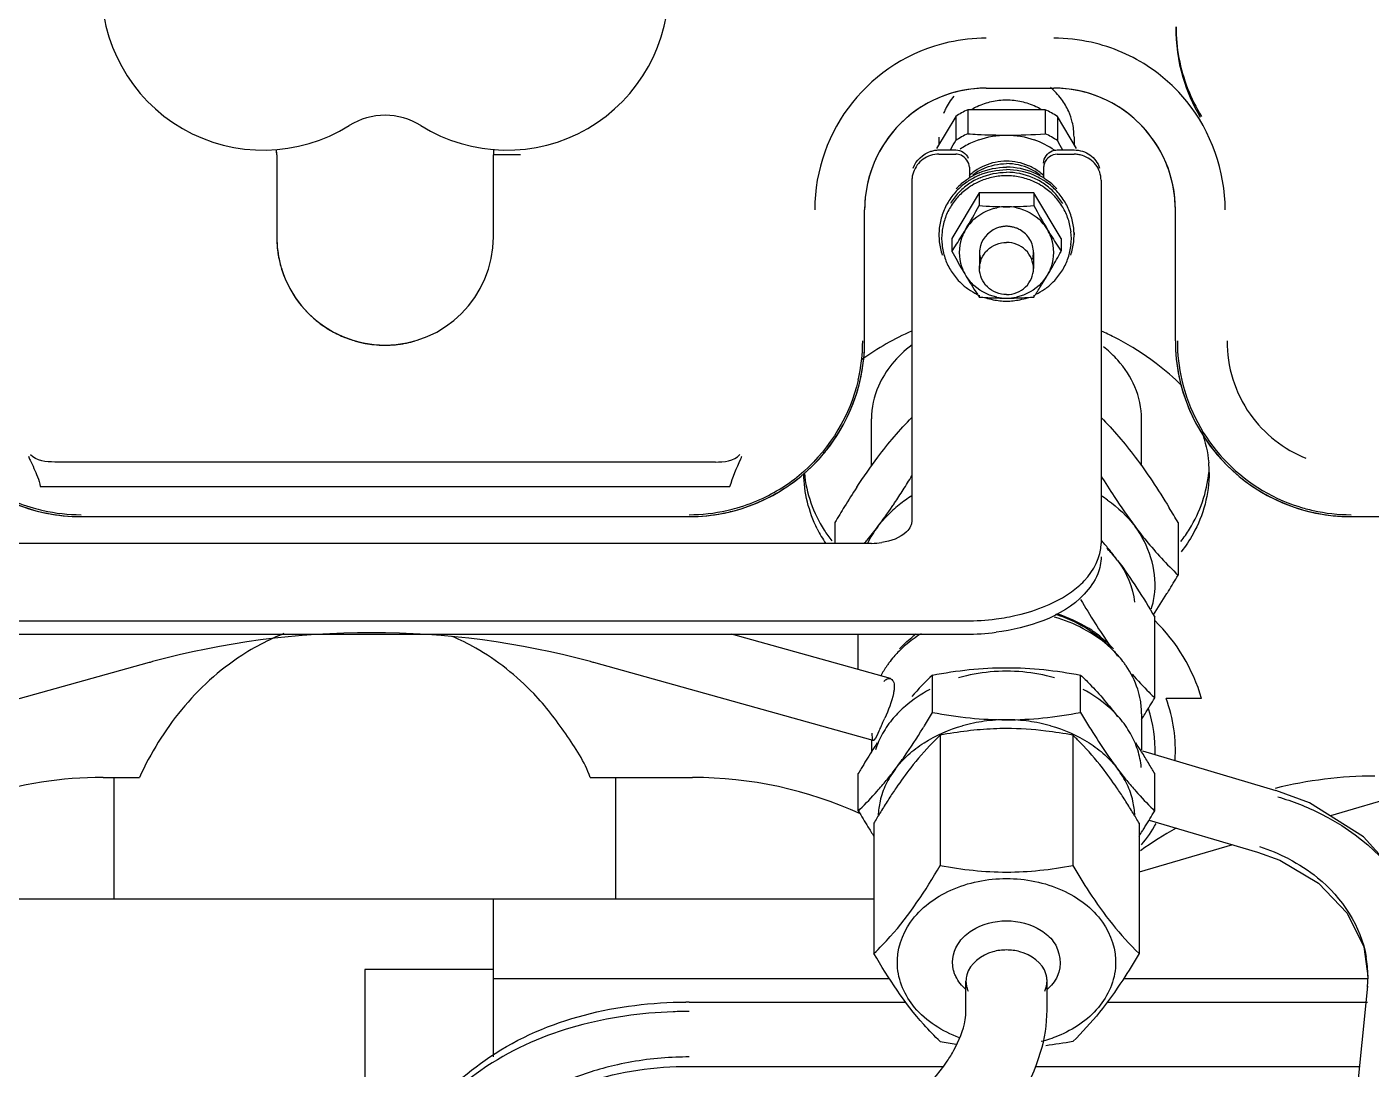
# Model space of a CAD drawing. Header units: millimetres. Extents: x 17886 to 18265, y -8727 to -7321.
# Drawn here: x 18008.861 to 18009.856, y -7649.388 to -7648.617 of the extents above; entities that cross this region are included whole.
import ezdxf

# ---------------------------------------------------------------- set-up
doc = ezdxf.new("R2010")
doc.units = ezdxf.units.MM
doc.layers.add('3884027_DKREDXF_CONTINUOUS_LINE', color=7, linetype='Continuous')

msp = doc.modelspace()

# ---------------------------------------------------------------- linework, layer by layer
at = {"layer": '3884027_DKREDXF_CONTINUOUS_LINE', "color": 6, "linetype": 'Continuous'}
for p, q in [((18009.57068, -7648.66268), (18009.62068, -7648.66268)), ((18009.55701, -7648.67865), (18009.55701, -7648.69645)), ((18009.61436, -7648.67865), (18009.55701, -7648.67865)), ((18009.61436, -7648.67865), (18009.61436, -7648.69645)), ((18009.54806, -7648.68364), (18009.53389, -7648.70735)), ((18009.54806, -7648.68364), (18009.54806, -7648.70144)), ((18009.62331, -7648.68364), (18009.62331, -7648.70144)), ((18009.63748, -7648.70735), (18009.62331, -7648.68364)), ((18009.53568, -7648.69903), (18009.53568, -7648.70435)), ((18009.63568, -7648.69885), (18009.63568, -7648.70435)), ((18009.04551, -7648.7119), (18009.04551, -7648.77268)), ((18009.04551, -7648.7119), (18009.04551, -7648.73216)), ((18009.20586, -7648.73216), (18009.20586, -7648.7119)), ((18009.20586, -7648.77268), (18009.20586, -7648.7119)), ((18009.53568, -7648.70842), (18009.54818, -7648.70842)), ((18009.53568, -7648.71152), (18009.54818, -7648.71152)), ((18009.62318, -7648.70842), (18009.63568, -7648.70842)), ((18009.62318, -7648.71152), (18009.63568, -7648.71152)), ((18009.51568, -7648.73084), (18009.51568, -7648.9823)), ((18009.65568, -7648.73084), (18009.65568, -7648.99951)), ((18009.56548, -7648.74007), (18009.56548, -7648.74961)), ((18009.60589, -7648.74007), (18009.60589, -7648.74961)), ((18009.04551, -7648.75242), (18009.04551, -7648.77268)), ((18009.20586, -7648.77268), (18009.20586, -7648.75242)), ((18009.48068, -7648.84968), (18009.48068, -7648.75268)), ((18009.71068, -7648.84968), (18009.71068, -7648.75268)), ((18009.53568, -7648.76948), (18009.53568, -7648.77129)), ((18009.63568, -7648.76948), (18009.63568, -7648.77129)), ((18009.54527, -7648.77388), (18009.54527, -7648.78342)), ((18009.6261, -7648.77388), (18009.6261, -7648.78342)), ((18009.56568, -7648.78423), (18009.56568, -7648.79614)), ((18009.60568, -7648.78423), (18009.60568, -7648.79614)), ((18009.56548, -7648.81585), (18009.56548, -7648.81723)), ((18009.60589, -7648.81585), (18009.60589, -7648.81723)), ((18009.48568, -7648.94223), (18009.48568, -7648.90745)), ((18009.68568, -7648.94219), (18009.68568, -7648.90745)), ((18008.90068, -7648.97968), (18009.35068, -7648.97968)), ((18009.84068, -7648.97968), (18009.96568, -7648.97968)), ((18009.45867, -7648.98415), (18009.45867, -7648.99951)), ((18009.7127, -7648.98415), (18009.7127, -7649.02294)), ((18009.48568, -7648.99951), (18008.74568, -7648.99951)), ((18007.73568, -7649.05686), (18009.55568, -7649.05686)), ((18009.69538, -7649.11379), (18009.69538, -7649.05399)), ((18007.73568, -7649.06669), (18009.55568, -7649.06669)), ((18009.49975, -7649.09951), (18009.38207, -7649.06669)), ((18009.47599, -7649.09288), (18009.47599, -7649.06669)), ((18008.95107, -7649.08773), (18008.7444, -7649.14536)), ((18009.48697, -7649.14536), (18009.2803, -7649.08773)), ((18009.53084, -7649.12458), (18009.53084, -7649.09692)), ((18009.64053, -7649.12458), (18009.64053, -7649.09692)), ((18009.73011, -7649.11429), (18009.70377, -7649.11429)), ((18009.68568, -7649.12567), (18009.68568, -7649.15253)), ((18009.48568, -7649.14536), (18009.48568, -7649.15382)), ((18009.53661, -7649.14143), (18009.53661, -7649.23784)), ((18009.63476, -7649.14143), (18009.63476, -7649.23784)), ((18009.68626, -7649.15308), (18009.78502, -7649.18227)), ((18009.47599, -7649.19736), (18009.47599, -7649.1697)), ((18009.69538, -7649.19736), (18009.69538, -7649.1697)), ((18008.917, -7649.17268), (18008.9439, -7649.17268)), ((18008.92494, -7649.17268), (18008.92494, -7649.26268)), ((18009.27747, -7649.17268), (18009.35336, -7649.17268)), ((18009.29643, -7649.26268), (18009.29643, -7649.17268)), ((18009.92212, -7649.17268), (18009.82538, -7649.20117)), ((18009.81004, -7649.19158), (18009.78502, -7649.18227)), ((18009.48753, -7649.20654), (18009.48753, -7649.30296)), ((18009.68383, -7649.20654), (18009.68383, -7649.30296)), ((18009.69126, -7649.20419), (18009.77152, -7649.22791)), ((18009.75308, -7649.22246), (18009.68383, -7649.24286)), ((18009.77152, -7649.22791), (18009.78789, -7649.23382)), ((18009.48753, -7649.26268), (18008.74383, -7649.26268)), ((18009.20568, -7649.26268), (18009.20568, -7649.37949)), ((18009.11068, -7649.31474), (18009.11068, -7649.51282)), ((18009.20568, -7649.31474), (18009.11068, -7649.31474)), ((18009.85317, -7649.31964), (18009.85276, -7649.32781)), ((18009.20568, -7649.32152), (18009.49896, -7649.32152)), ((18009.55568, -7649.34495), (18009.55568, -7649.32334)), ((18009.61568, -7649.34495), (18009.61568, -7649.32334)), ((18009.67241, -7649.32152), (18009.85317, -7649.32152)), ((18009.8528, -7649.327), (18009.81392, -7649.7178)), ((18009.35068, -7649.33888), (18009.51097, -7649.33888)), ((18009.66039, -7649.33888), (18009.85279, -7649.33888)), ((18009.35068, -7649.38648), (18009.53861, -7649.38648)), ((18009.60705, -7649.38648), (18009.84688, -7649.38648))]:
    msp.add_line(p, q, dxfattribs=at)
at = {"layer": '3884027_DKREDXF_CONTINUOUS_LINE', "color": 7, "linetype": 'Continuous'}
for p, q in [((18009.22586, -7648.7119), (18009.20586, -7648.7119)), ((18009.55818, -7648.72118), (18009.55818, -7648.72935)), ((18009.61318, -7648.72118), (18009.61318, -7648.72935)), ((18009.56548, -7648.74007), (18009.54527, -7648.77388)), ((18009.60589, -7648.74007), (18009.56548, -7648.74007)), ((18009.6261, -7648.77388), (18009.60589, -7648.74007)), ((18009.37021, -7648.93932), (18008.88126, -7648.93932)), ((18008.8705, -7648.9575), (18009.381, -7648.9575))]:
    msp.add_line(p, q, dxfattribs=at)
at = {"layer": '3884027_DKREDXF_CONTINUOUS_LINE', "color": 6, "linetype": 'Continuous'}
for points in [[(18009.89651, -7649.28745), (18009.87942, -7649.24948), (18009.84998, -7649.21655), (18009.81004, -7649.19158)], [(18009.78789, -7649.23382), (18009.81672, -7649.25084), (18009.83789, -7649.27303), (18009.85006, -7649.2981), (18009.85317, -7649.31964)]]:
    msp.add_lwpolyline(points, dxfattribs=at)
for centre, radius, start, end in [((18009.03568, -7648.58856), 0.12, 178.03428, 301.96572), ((18009.21568, -7648.58856), 0.12, 238.03428, 1.96572), ((18009.84101, -7648.61817), 0.13005, 179.64286, 196.19699), ((18009.57068, -7648.75261), 0.1269, 102.62136, 180.03263), ((18009.57075, -7648.75312), 0.12741, 90.0311, 102.60193), ((18009.62062, -7648.75312), 0.12741, 77.39956, 89.96907), ((18009.62023, -7648.75311), 0.12756, 39.11416, 55.63871), ((18009.57068, -7648.75268), 0.09, 90, 180), ((18009.5872, -7648.69967), 0.04866, 36.50734, 50.34484), ((18009.62068, -7648.75268), 0.09, 0, 90), ((18009.838, -7648.61903), 0.12692, 196.20504, 210.83718), ((18009.83651, -7648.61719), 0.12541, 201.33863, 211.97869), ((18009.5856, -7648.72292), 0.05129, 102.43157, 114.91813), ((18009.5857, -7648.72348), 0.05186, 90.01647, 102.40606), ((18009.58567, -7648.72348), 0.05186, 77.59394, 89.98353), ((18009.58577, -7648.72292), 0.05129, 65.08187, 77.56843), ((18009.58732, -7648.6996), 0.04853, 23.77308, 36.51411), ((18009.12568, -7648.73278), 0.05, 58.03428, 121.96572), ((18009.58167, -7648.69839), 0.04587, 154.00585, 158.45281), ((18009.58518, -7648.73968), 0.06721, 114.77584, 123.51901), ((18009.58534, -7648.7223), 0.05062, 114.94968, 119.87677), ((18009.58603, -7648.7223), 0.05062, 60.12323, 65.05032), ((18009.58619, -7648.73968), 0.06721, 56.48099, 65.22416), ((18009.58904, -7648.69882), 0.04663, 13.64661, 23.75567), ((18009.58895, -7648.69874), 0.04671, 0.08272, 13.52354), ((18008.5885, -7648.16903), 1.09736, 330.58486, 330.97652), ((18009.58518, -7648.75747), 0.06721, 114.77584, 123.51901), ((18009.58543, -7648.75857), 0.06111, 109.37714, 119.13466), ((18009.59009, -7648.18423), 0.51328, 266.30421, 267.12328), ((18009.58601, -7648.2706), 0.42682, 267.0889, 269.95608), ((18009.58596, -7648.75847), 0.06101, 54.72602, 70.61273), ((18009.58612, -7648.75761), 0.06737, 60.85251, 65.21874), ((18009.58635, -7648.75722), 0.06691, 56.47138, 60.85765), ((18010.57751, -7648.17202), 1.09123, 209.02272, 209.44279), ((18009.58507, -7648.75787), 0.06033, 119.15429, 124.05482), ((18009.58536, -7648.75898), 0.04037, 114.94622, 127.56354), ((18009.58601, -7648.75898), 0.04037, 52.43646, 65.05378), ((18009.53467, -7648.73124), 0.01902, 160.57837, 169.5217), ((18009.58477, -7648.77099), 0.04958, 125.05466, 136.97384), ((18009.58477, -7648.7728), 0.04958, 125.05466, 136.97384), ((18009.58507, -7648.77141), 0.0501, 121.27607, 125.05561), ((18009.58501, -7648.77314), 0.04999, 122.58882, 125.05775), ((18009.5852, -7648.77344), 0.05034, 120.27202, 122.58929), ((18009.58539, -7648.77195), 0.05072, 113.27325, 121.26956), ((18009.58538, -7648.77375), 0.05071, 113.27167, 120.26862), ((18009.58538, -7648.77622), 0.04866, 113.27043, 121.22786), ((18009.58562, -7648.77681), 0.04929, 101.60114, 113.24761), ((18009.5857, -7648.77729), 0.04977, 90.01339, 101.58055), ((18009.58567, -7648.77729), 0.04977, 78.41945, 89.98661), ((18009.58575, -7648.77681), 0.04929, 66.75239, 78.39886), ((18009.58598, -7648.77622), 0.04866, 58.77214, 66.72957), ((18009.58598, -7648.77195), 0.05072, 58.73044, 66.72675), ((18009.58599, -7648.77375), 0.05071, 59.73138, 66.72833), ((18009.58617, -7648.77344), 0.05034, 57.41071, 59.72798), ((18009.5863, -7648.77141), 0.0501, 54.94439, 58.72393), ((18009.58636, -7648.77314), 0.04999, 54.94225, 57.41118), ((18009.5866, -7648.77099), 0.04958, 43.02616, 54.94534), ((18009.5866, -7648.7728), 0.04958, 43.02616, 54.94534), ((18009.58403, -7648.77207), 0.04854, 137.00678, 149.09429), ((18009.5841, -7648.77463), 0.0466, 137.00678, 149.09429), ((18009.58481, -7648.77533), 0.04759, 125.05466, 136.97384), ((18009.5851, -7648.77574), 0.0481, 121.23127, 125.05552), ((18009.58627, -7648.77574), 0.0481, 54.94448, 58.76873), ((18009.58656, -7648.77533), 0.04759, 43.02616, 54.94534), ((18009.58727, -7648.77463), 0.0466, 30.90571, 42.99322), ((18009.58734, -7648.77207), 0.04854, 30.90571, 42.99322), ((18009.58327, -7648.77158), 0.04763, 149.13312, 161.37365), ((18009.58336, -7648.77416), 0.04573, 149.13312, 161.37365), ((18009.58569, -7648.78672), 0.03629, 90.01359, 101.58444), ((18009.58568, -7648.78672), 0.03629, 78.41556, 89.98641), ((18009.588, -7648.77416), 0.04573, 18.62635, 30.86688), ((18009.5881, -7648.77158), 0.04763, 18.62635, 30.86688), ((18009.5827, -7648.77135), 0.04702, 161.41665, 173.76253), ((18009.58282, -7648.77394), 0.04514, 161.41665, 173.76253), ((18009.58454, -7648.78479), 0.03399, 137.01306, 149.09151), ((18009.58683, -7648.78479), 0.03399, 30.90849, 42.98694), ((18009.58855, -7648.77394), 0.04514, 6.23747, 18.58335), ((18009.58867, -7648.77135), 0.04702, 6.23747, 18.58335), ((18009.1258, -7648.77266), 0.08029, 180.00982, 188.80239), ((18009.12568, -7648.77268), 0.08017, 180, 0), ((18009.58236, -7648.77129), 0.04668, 173.79277, 180.0017), ((18009.5824, -7648.77129), 0.04672, 179.99974, 183.3025), ((18009.58249, -7648.77388), 0.04481, 173.79277, 186.20723), ((18009.19076, -7648.54936), 0.4248, 328.27186, 329.12867), ((18009.58401, -7648.78444), 0.03336, 149.13634, 161.36916), ((18009.98119, -7648.54903), 0.42547, 210.86871, 211.51216), ((18009.58736, -7648.78444), 0.03336, 18.63084, 30.86366), ((18010.01155, -7648.53008), 0.46125, 211.54747, 213.31465), ((18009.58887, -7648.77388), 0.04481, 353.79277, 6.20723), ((18009.58901, -7648.77129), 0.04668, 359.9983, 6.20723), ((18009.58896, -7648.77129), 0.04672, 356.6975, 0.00026), ((18009.5823, -7648.7713), 0.04662, 183.30223, 186.20924), ((18009.5827, -7648.77123), 0.04702, 186.23747, 198.58335), ((18009.58282, -7648.77382), 0.04514, 186.23747, 198.58335), ((18009.15533, -7648.52721), 0.46658, 326.69261, 328.24626), ((18009.58855, -7648.77382), 0.04514, 341.41665, 353.76253), ((18009.58867, -7648.77123), 0.04702, 341.41665, 353.76253), ((18009.58907, -7648.7713), 0.04662, 353.79076, 356.69777), ((18009.12578, -7648.77265), 0.08028, 188.81013, 196.76089), ((18009.58336, -7648.7736), 0.04573, 198.62635, 210.86688), ((18010.06788, -7648.49744), 0.59574, 208.68814, 210.18125), ((18009.08833, -7648.48897), 0.61311, 329.99986, 331.29698), ((18009.588, -7648.7736), 0.04573, 329.13312, 341.37365), ((18009.12563, -7648.77269), 0.08012, 196.76605, 198.12057), ((18009.12616, -7648.77243), 0.08071, 198.18247, 216.9267), ((18009.5841, -7648.77313), 0.0466, 210.90571, 222.99322), ((18009.58401, -7648.78402), 0.03336, 198.63084, 210.86366), ((18009.94166, -7648.57031), 0.45, 210.24058, 210.86042), ((18009.93447, -7648.57431), 0.44177, 210.89347, 213.02941), ((18009.58419, -7648.78391), 0.03357, 210.8725, 214.62396), ((18009.58683, -7648.78367), 0.03399, 317.01306, 329.09151), ((18009.2508, -7648.58284), 0.42547, 328.48784, 329.13129), ((18009.58736, -7648.78402), 0.03336, 329.13634, 341.36916), ((18009.22299, -7648.56636), 0.4578, 329.14657, 329.96169), ((18009.58727, -7648.77313), 0.0466, 317.00678, 329.09429), ((18009.58461, -7648.77264), 0.04731, 223.00147, 230.36395), ((18009.5849, -7648.7723), 0.04776, 230.3554, 234.94125), ((18009.5846, -7648.78362), 0.03407, 214.62862, 222.98263), ((18009.58528, -7648.77172), 0.04845, 234.96194, 243.93274), ((18009.58608, -7648.77172), 0.04844, 296.07776, 305.0381), ((18009.23812, -7648.57499), 0.44037, 327.25354, 328.47934), ((18009.58647, -7648.7723), 0.04776, 305.05875, 309.6446), ((18009.58676, -7648.77264), 0.04731, 309.63605, 316.99853), ((18009.1261, -7648.77224), 0.08077, 217.06097, 235.5563), ((18010.00725, -7648.52725), 0.52844, 213.00601, 213.28093), ((18009.59022, -7648.48716), 0.33099, 265.71232, 266.62074), ((18009.58562, -7648.77093), 0.04931, 251.89512, 258.40277), ((18009.58716, -7648.5389), 0.27917, 266.62239, 267.66215), ((18009.5857, -7648.77047), 0.04977, 258.41945, 269.98661), ((18009.5858, -7648.57368), 0.24435, 267.64894, 269.97362), ((18009.58569, -7648.78175), 0.03629, 258.41556, 269.98641), ((18009.58568, -7648.78175), 0.03629, 270.01359, 281.58444), ((18009.58534, -7648.5616), 0.25644, 270.07754, 273.51493), ((18009.58567, -7648.77047), 0.04977, 270.01339, 281.58055), ((18009.58575, -7648.77093), 0.04931, 281.59721, 288.17058), ((18009.58105, -7648.48584), 0.33232, 273.45269, 274.28779), ((18009.16573, -7648.52831), 0.52651, 326.71953, 326.99773), ((18009.197, -7648.54862), 0.48923, 326.99833, 327.26167), ((18009.12557, -7648.77289), 0.07993, 235.60472, 239.68111), ((18009.12572, -7648.77259), 0.08027, 239.69094, 247.28373), ((18008.90068, -7648.84968), 0.13, 180, 270), ((18009.12571, -7648.77259), 0.08026, 247.29169, 254.2157), ((18009.35068, -7648.84968), 0.13, 270, 0), ((18009.35022, -7648.84966), 0.12901, 346.94211, 359.98915), ((18009.58009, -7649.01617), 0.18951, 63.27292, 66.40735), ((18009.57587, -7649.02451), 0.19886, 54.07699, 63.26713), ((18009.84068, -7648.84968), 0.13, 180, 270), ((18009.84115, -7648.84966), 0.12901, 180.01074, 193.05668), ((18009.60906, -7648.91693), 0.07925, 41.96535, 43.16993), ((18009.57374, -7649.0275), 0.20252, 52.70467, 54.08407), ((18009.56637, -7649.03685), 0.21443, 45.91795, 52.65249), ((18009.84068, -7648.84974), 0.12854, 193.07028, 252.49566), ((18009.64815, -7648.94758), 0.08753, 0.31315, 5.07118), ((18009.35035, -7648.84924), 0.12913, 295.30321, 311.33574), ((18008.98363, -7648.62468), 0.62337, 327.46197, 328.59527), ((18010.1606, -7648.64155), 0.59142, 211.37748, 213.13527), ((18009.96489, -7649.27796), 0.58526, 146.85894, 148.51228), ((18009.08119, -7648.68692), 0.50765, 326.16848, 327.46222), ((18008.90071, -7648.8496), 0.12868, 244.75863, 253.94212), ((18009.35066, -7648.8496), 0.12867, 286.11339, 295.24709), ((18009.1293, -7648.71898), 0.44983, 325.73355, 326.14914), ((18009.56697, -7649.04694), 0.09726, 128.63557, 132.31433), ((18009.56998, -7649.0507), 0.10207, 125.39331, 128.63945), ((18009.57267, -7649.05447), 0.1067, 122.39349, 125.39365), ((18009.5987, -7649.05447), 0.1067, 54.60635, 57.60651), ((18008.90067, -7648.84973), 0.12854, 253.94252, 257.41871), ((18008.90076, -7648.84924), 0.12903, 257.42864, 269.96619), ((18009.35061, -7648.84924), 0.12903, 270.0337, 282.57555), ((18009.35069, -7648.84973), 0.12854, 282.58548, 286.11311), ((18010.12154, -7649.37421), 0.76913, 148.49295, 149.52558), ((18009.1845, -7648.75705), 0.38278, 323.0541, 325.79009), ((18009.04364, -7649.37791), 0.77633, 30.47765, 31.4279), ((18009.8407, -7648.84964), 0.12864, 252.50249, 257.41733), ((18009.84076, -7648.84924), 0.12903, 257.42864, 269.96619), ((18009.53794, -7648.94248), 0.10327, 206.65652, 213.58174), ((18009.54343, -7648.93095), 0.10977, 212.35309, 217.44606), ((18009.23619, -7648.79567), 0.31826, 320.74734, 323.01811), ((18009.62765, -7648.93081), 0.11008, 322.36627, 328.10349), ((18009.253, -7648.80926), 0.29664, 320.08811, 320.72534), ((18009.48572, -7648.94828), 0.05122, 269.95931, 278.67742), ((18009.466, -7649.1632), 0.25218, 39.26792, 41.2212), ((18009.60499, -7649.06039), 0.07934, 44.85446, 46.15205), ((18009.44839, -7649.1775), 0.27486, 36.98189, 39.25266), ((18009.6082, -7649.05731), 0.0749, 37.07829, 44.91733), ((18009.04982, -7648.63288), 0.76913, 328.49295, 329.52558), ((18009.62935, -7649.02903), 0.06635, 343.37984, 354.35681), ((18009.23199, -7648.74531), 0.55505, 326.41236, 328.34252), ((18009.13566, -7648.6852), 0.6686, 328.29098, 328.47201), ((18009.55576, -7648.88517), 0.1717, 269.9745, 277.41364), ((18009.60068, -7649.15268), 0.135, 16.51757, 45.36879), ((18009.11414, -7649.22618), 0.17202, 111.60714, 116.17682), ((18009.55576, -7648.895), 0.1717, 269.9745, 277.41364), ((18009.5644, -7649.13715), 0.08214, 132.84059, 139.12716), ((18009.56737, -7649.14026), 0.08644, 130.84716, 132.87633), ((18009.60696, -7649.13715), 0.08214, 40.87284, 47.15941), ((18009.10611, -7649.6438), 0.57727, 105.31149, 105.5793), ((18009.12526, -7649.6438), 0.57728, 74.4207, 74.68852), ((18009.5547, -7649.12958), 0.06981, 145.53976, 152.66387), ((18009.55758, -7649.1315), 0.07328, 143.54075, 145.57385), ((18009.56018, -7649.13345), 0.07652, 139.15067, 143.52372), ((18009.61119, -7649.13345), 0.07652, 36.47637, 40.84933), ((18009.61379, -7649.1315), 0.07328, 34.42615, 36.45935), ((18009.70186, -7649.27602), 0.24764, 133.67959, 138.79825), ((18009.58517, -7649.21994), 0.12585, 95.26161, 106.123), ((18009.58568, -7649.22449), 0.13043, 84.6974, 95.3026), ((18009.5862, -7649.21994), 0.12585, 73.877, 84.73839), ((18009.86477, -7648.93623), 0.2454, 220.69702, 224.97437), ((18009.62467, -7649.12604), 0.06104, 9.93591, 17.83974), ((18009.87042, -7648.93057), 0.25339, 224.97594, 225.99456), ((18009.62652, -7649.12571), 0.05917, 0.03671, 9.92963), ((18009.13401, -7648.78356), 0.6513, 328.31942, 329.53307), ((18009.87463, -7648.92623), 0.25944, 225.99209, 226.29756), ((18009.60068, -7649.15268), 0.11, 356.13361, 20.42159), ((18009.21075, -7649.00315), 0.31133, 335.00486, 336.17649), ((18008.95525, -7648.78586), 0.66785, 328.53982, 329.52373), ((18009.58599, -7648.86238), 0.26765, 264.15833, 269.93457), ((18009.58567, -7649.25345), 0.12342, 89.99353, 97.67439), ((18009.58538, -7648.86238), 0.26766, 270.06547, 275.84275), ((18009.5857, -7649.25345), 0.12342, 82.32561, 90.00647), ((18010.21612, -7648.78586), 0.66785, 210.47627, 211.46018), ((18009.22916, -7648.842), 0.53963, 327.78006, 328.29457), ((18009.59568, -7649.15268), 0.1, 358.1961, 17.96269), ((18009.02985, -7648.83128), 0.58051, 328.29347, 328.52106), ((18009.58502, -7649.24888), 0.1188, 97.65831, 105.53902), ((18009.58681, -7649.38758), 0.25106, 92.47093, 96.91313), ((18009.5857, -7649.36733), 0.23079, 90.00472, 92.41289), ((18009.58635, -7649.24888), 0.1188, 74.46098, 82.34169), ((18010.12303, -7648.84266), 0.55881, 211.4736, 212.0922), ((18009.88633, -7649.40619), 0.47354, 146.83202, 147.78874), ((18009.69231, -7649.30403), 0.22514, 135.78959, 142.0615), ((18009.69267, -7649.30477), 0.22591, 133.69312, 135.71827), ((18009.4787, -7649.30477), 0.22591, 44.28155, 46.30688), ((18009.47906, -7649.30403), 0.22514, 37.93795, 44.21021), ((18009.28502, -7649.4062), 0.47356, 32.21128, 33.16737), ((18009.98766, -7649.46976), 0.59316, 147.81015, 149.20529), ((18009.24823, -7648.97432), 0.31941, 323.02634, 325.08169), ((18009.92313, -7648.97432), 0.3194, 214.91894, 216.97368), ((18009.62506, -7649.17093), 0.06064, 5.34843, 17.85441), ((18009.22906, -7649.44155), 0.53975, 31.70324, 32.2199), ((18009.15681, -7649.48605), 0.62461, 30.81455, 31.69298), ((18010.09836, -7649.5362), 0.72227, 149.17351, 149.50657), ((18009.28385, -7649.00108), 0.27486, 320.7474, 323.01811), ((18009.88752, -7649.00108), 0.27486, 216.98188, 219.25334), ((18009.07301, -7649.5362), 0.72227, 30.49343, 30.82649), ((18008.917, -7649.47268), 0.3, 90, 124.95969), ((18009.35336, -7649.47268), 0.3, 65.55145, 90), ((18009.30239, -7649.01616), 0.25096, 318.36216, 320.73561), ((18009.81156, -7649.39008), 0.37225, 145.70202, 147.19827), ((18009.3598, -7649.39008), 0.37226, 32.80154, 34.29766), ((18009.86898, -7649.01616), 0.25095, 219.26515, 221.63877), ((18009.85827, -7649.47166), 0.3, 90, 104.22478), ((18009.30556, -7649.01881), 0.24682, 314.05631, 318.3326), ((18009.54728, -7649.20288), 0.0566, 167.02493, 178.03607), ((18009.88875, -7649.43983), 0.46408, 147.19695, 148.46291), ((18009.28261, -7649.43984), 0.46409, 31.53699, 32.80286), ((18009.62409, -7649.20288), 0.0566, 1.96394, 12.97507), ((18009.8658, -7649.01881), 0.24682, 221.66833, 225.94369), ((18009.29687, -7649.00994), 0.25925, 313.70228, 314.07259), ((18010.03749, -7648.86704), 0.65145, 210.46702, 211.67852), ((18009.98704, -7649.50027), 0.57947, 148.45385, 149.35174), ((18009.18432, -7649.50027), 0.57947, 30.64827, 31.54605), ((18009.13493, -7648.86767), 0.65023, 328.30465, 329.53375), ((18009.8745, -7649.00994), 0.25925, 225.92741, 226.29772), ((18009.92613, -7648.93559), 0.52068, 211.69457, 212.61017), ((18010.05646, -7649.5416), 0.66026, 149.33671, 149.50475), ((18009.11491, -7649.5416), 0.66026, 30.49525, 30.66329), ((18009.85827, -7649.47166), 0.3, 119.34795, 125.31739), ((18009.60068, -7649.15268), 0.11, 320.60573, 330.52982), ((18009.22451, -7648.92268), 0.54511, 327.90369, 328.27718), ((18009.26113, -7648.94566), 0.50187, 327.38109, 327.90548), ((18009.73072, -7649.35729), 0.13976, 62.81002, 72.36111), ((18009.76902, -7649.31961), 0.08414, 359.97856, 9.58889), ((18009.35068, -7649.64273), 0.30386, 90.00008, 90.42833), ((18009.35068, -7649.66233), 0.31648, 89.99979, 92.11517), ((18009.5983, -7649.0366), 0.33717, 259.45705, 261.47376), ((18009.35068, -7649.62863), 0.24913, 89.99966, 92.24616), ((18009.35024, -7649.62236), 0.24285, 92.19946, 102.47812)]:
    msp.add_arc(centre, radius, start, end, dxfattribs=at)
at = {"layer": '3884027_DKREDXF_CONTINUOUS_LINE', "color": 7, "linetype": 'Continuous'}
for centre, radius, start, end in [((18009.01559, -7648.7119), 0.02992, 0.00094, 6.57567), ((18009.01563, -7648.71189), 0.02989, 359.99622, 6.56495), ((18009.23584, -7648.7119), 0.02998, 172.433, 179.98296), ((18009.58569, -7648.75821), 0.04148, 90.01339, 101.58055), ((18009.58596, -7648.75727), 0.04049, 54.97511, 66.73004), ((18009.58536, -7648.77357), 0.04859, 113.26996, 125.02489), ((18009.585, -7648.75664), 0.03973, 125.05564, 132.7072), ((18009.58601, -7648.77357), 0.04859, 54.97511, 66.73004), ((18009.58637, -7648.75664), 0.03973, 47.2928, 54.94436), ((18009.5841, -7648.77204), 0.0466, 137.00678, 149.09429), ((18009.58481, -7648.77274), 0.04759, 125.05466, 136.97384), ((18009.58656, -7648.77274), 0.04759, 43.02616, 54.94534), ((18009.58727, -7648.77204), 0.0466, 30.90571, 42.99322), ((18009.5844, -7648.78425), 0.01871, 164.43336, 179.9288), ((18009.5844, -7648.78421), 0.01871, 180.0712, 195.56664), ((18009.58697, -7648.78421), 0.01871, 344.43336, 359.9288), ((18009.12566, -7648.77278), 0.08008, 254.21548, 258.60371), ((18009.12535, -7648.77382), 0.07898, 254.22191, 257.2098), ((18009.12574, -7648.77199), 0.08085, 257.22778, 266.55968), ((18009.12573, -7648.77248), 0.08039, 258.60113, 261.25026), ((18009.1257, -7648.77255), 0.08031, 261.26312, 272.61061), ((18009.12568, -7648.77273), 0.08013, 274.4004, 278.75608), ((18009.12576, -7648.77323), 0.07962, 274.36737, 278.14237), ((18009.1257, -7648.7728), 0.08005, 278.14169, 281.77097), ((18009.12564, -7648.77247), 0.08039, 278.7538, 281.39664), ((18009.1257, -7648.77277), 0.08009, 281.39409, 285.78425), ((18009.12566, -7648.77258), 0.08027, 281.77043, 285.78083), ((18009.12575, -7648.77227), 0.08057, 266.54633, 272.56729), ((18009.12579, -7648.7735), 0.07934, 272.57716, 274.36487), ((18009.12569, -7648.77282), 0.08003, 272.6256, 274.39799), ((18009.5712, -7649.13695), 0.08781, 126.73693, 129.34462), ((18009.59822, -7649.13947), 0.09099, 50.71594, 58.13654), ((18009.57351, -7649.32335), 0.01783, 165.06811, 179.95467), ((18009.5747, -7649.32299), 0.01906, 197.13631, 204.36019), ((18009.59684, -7649.32306), 0.01888, 335.56274, 345.09545), ((18009.59785, -7649.32332), 0.01783, 345.06811, 359.95467)]:
    msp.add_arc(centre, radius, start, end, dxfattribs=at)
at = {"layer": '3884027_DKREDXF_CONTINUOUS_LINE', "color": 6, "linetype": 'Continuous'}
for centre, major_axis, ratio, start_param, end_param in [((18009.57068, -7648.75268), (-0.09, 0), 1, -1.570796, -1.31477), ((18009.62068, -7648.75268), (0, -0.09), 1, -3.397619, -3.141593), ((18009.57068, -7648.75268), (-0.09, 0), 1, -1.271374, -0.887459), ((18009.57068, -7648.75268), (0, -0.09), 1, -2.885567, -2.842171), ((18009.62068, -7648.75268), (-0.09, 0), 1, -1.870212, -1.826822), ((18009.62068, -7648.75268), (0, -0.09), 1, -3.824908, -3.441009), ((18009.57068, -7648.75268), (0, -0.09), 1, -2.458255, -2.36567), ((18009.62068, -7648.75268), (-0.09, 0), 1, -2.808907, -2.254112), ((18009.57068, -7648.75268), (-0.09, 0), 1, -0.794873, -0.267694), ((18009.57068, -7648.75268), (0, -0.09), 1, -1.838491, -1.570796), ((18009.62068, -7648.75268), (0, -0.09), 1, 1.570796, 1.903481), ((18009.35068, -7648.84968), (0, -0.13), 1, 1.121301, 1.570796), ((18009.58568, -7649.07756), (0, -0.24981), 0.830023, -2.795945, -2.599452), ((18009.84068, -7648.84968), (-0.13, 0), 1, 0, 0.208007), ((18009.84068, -7648.84968), (0, -0.13), 1, -1.362789, -1.328546), ((18009.84068, -7648.84968), (-0.13, 0), 1, 0.24225, 0.439927), ((18009.35068, -7648.84968), (-0.13, 0), 1, 2.486384, 2.692097), ((18009.84068, -7648.84968), (0, -0.13), 1, -1.130869, -0.425157), ((18009.35068, -7648.84968), (0, -0.13), 1, 0.872583, 0.915588), ((18009.35068, -7648.84968), (-0.13, 0), 1, 2.032379, 2.44338), ((18008.90068, -7648.84968), (0, -0.13), 1, -0.387559, 0), ((18009.35068, -7648.84968), (0, -0.13), 1, 0.239215, 0.461583), ((18009.84068, -7648.84968), (-0.13, 0), 1, 1.145639, 1.338756), ((18009.35068, -7648.84968), (0, -0.13), 1, 0, 0.195236), ((18009.35068, -7648.84968), (-0.13, 0), 1, 1.766032, 1.810011), ((18009.84068, -7648.84968), (0, -0.13), 1, -0.23204, 0)]:
    msp.add_ellipse(centre, major_axis=major_axis, ratio=ratio, start_param=start_param, end_param=end_param, dxfattribs=at)
for points in [[(18009.71115, -7648.61731), (18009.71114, -7648.63275), (18009.71409, -7648.64845), (18009.7197, -7648.66283)], [(18009.69223, -7648.6478), (18009.67908, -7648.63883), (18009.66395, -7648.63225), (18009.64841, -7648.62878)], [(18009.5467, -7648.66866), (18009.54425, -7648.6716), (18009.54212, -7648.67485), (18009.54044, -7648.67829)], [(18009.74759, -7648.75269), (18009.7476, -7648.72437), (18009.73705, -7648.69461), (18009.71921, -7648.67263)], [(18009.56515, -7648.70092), (18009.5717, -7648.69861), (18009.57874, -7648.69742), (18009.58568, -7648.69742)], [(18009.58568, -7648.69742), (18009.59525, -7648.69742), (18009.60482, -7648.69706), (18009.61436, -7648.69645)], [(18009.58568, -7648.69742), (18009.59263, -7648.69742), (18009.59967, -7648.69861), (18009.60621, -7648.70092)], [(18009.51665, -7648.72178), (18009.51853, -7648.71613), (18009.52389, -7648.71128), (18009.52955, -7648.70943)], [(18009.53568, -7648.71152), (18009.53156, -7648.71152), (18009.52724, -7648.71283), (18009.5239, -7648.71523)], [(18009.54818, -7648.70842), (18009.55185, -7648.70842), (18009.55596, -7648.71102), (18009.55741, -7648.71439)], [(18009.55818, -7648.72118), (18009.55818, -7648.71757), (18009.55536, -7648.71361), (18009.552, -7648.71227)], [(18009.61318, -7648.71808), (18009.61318, -7648.71446), (18009.61601, -7648.71051), (18009.61936, -7648.70917)], [(18009.62318, -7648.71152), (18009.61932, -7648.71152), (18009.61495, -7648.71452), (18009.6137, -7648.71817)], [(18009.63568, -7648.70842), (18009.6398, -7648.70842), (18009.64413, -7648.70972), (18009.64747, -7648.71213)], [(18009.65184, -7648.71945), (18009.64936, -7648.71624), (18009.64568, -7648.7138), (18009.64182, -7648.71254)], [(18009.64747, -7648.71213), (18009.65073, -7648.71448), (18009.6533, -7648.71802), (18009.65463, -7648.72181)], [(18009.5239, -7648.71523), (18009.52064, -7648.71758), (18009.51806, -7648.72113), (18009.51673, -7648.72492)], [(18009.56535, -7648.72536), (18009.5717, -7648.72262), (18009.57876, -7648.72118), (18009.58568, -7648.72118)], [(18009.56833, -7648.72237), (18009.5737, -7648.71987), (18009.57976, -7648.71855), (18009.58568, -7648.71855)], [(18009.60304, -7648.72237), (18009.59767, -7648.71987), (18009.59161, -7648.71855), (18009.58568, -7648.71855)], [(18009.60602, -7648.72536), (18009.59966, -7648.72262), (18009.5926, -7648.72118), (18009.58568, -7648.72118)], [(18009.65568, -7648.73084), (18009.65568, -7648.72684), (18009.65429, -7648.72263), (18009.65184, -7648.71945)], [(18009.56535, -7648.72717), (18009.5717, -7648.72443), (18009.57876, -7648.72299), (18009.58568, -7648.72299)], [(18009.60602, -7648.72717), (18009.59966, -7648.72443), (18009.5926, -7648.72299), (18009.58568, -7648.72299)], [(18009.55537, -7648.76733), (18009.55886, -7648.76149), (18009.56221, -7648.75557), (18009.56548, -7648.74961)], [(18009.55967, -7648.76161), (18009.56455, -7648.75638), (18009.5714, -7648.7526), (18009.5784, -7648.75116)], [(18009.56548, -7648.74961), (18009.5722, -7648.75012), (18009.57894, -7648.75042), (18009.58568, -7648.75042)], [(18009.58568, -7648.75042), (18009.59243, -7648.75042), (18009.59917, -7648.75012), (18009.60589, -7648.74961)], [(18009.59296, -7648.75116), (18009.59997, -7648.7526), (18009.60682, -7648.75638), (18009.6117, -7648.76161)], [(18009.60589, -7648.74961), (18009.60916, -7648.75557), (18009.61251, -7648.76149), (18009.616, -7648.76733)], [(18009.5524, -7648.77378), (18009.55018, -7648.78038), (18009.55018, -7648.78808), (18009.5524, -7648.79468)], [(18009.61897, -7648.79468), (18009.62119, -7648.78808), (18009.62119, -7648.78038), (18009.61897, -7648.77378)], [(18009.5784, -7648.8173), (18009.5714, -7648.81586), (18009.56455, -7648.81208), (18009.55967, -7648.80685)], [(18009.6117, -7648.80685), (18009.60682, -7648.81208), (18009.59997, -7648.81586), (18009.59296, -7648.8173)], [(18009.51581, -7648.85265), (18009.51027, -7648.85679), (18009.50516, -7648.8616), (18009.5008, -7648.86696)], [(18009.66686, -7648.86271), (18009.66394, -7648.8596), (18009.66076, -7648.85671), (18009.6574, -7648.85407)], [(18009.5008, -7648.86696), (18009.49682, -7648.87186), (18009.49341, -7648.87731), (18009.49087, -7648.88309)], [(18009.68077, -7648.88377), (18009.67769, -7648.87653), (18009.67325, -7648.86979), (18009.66799, -7648.86394)], [(18009.47589, -7648.87881), (18009.46998, -7648.9043), (18009.45527, -7648.92891), (18009.43563, -7648.9462)], [(18009.49087, -7648.88309), (18009.48755, -7648.89069), (18009.4857, -7648.89915), (18009.48569, -7648.90745)], [(18009.68567, -7648.90745), (18009.68568, -7648.89939), (18009.68393, -7648.89119), (18009.68077, -7648.88377)], [(18009.49042, -7648.9357), (18009.4982, -7648.92538), (18009.50662, -7648.9155), (18009.51569, -7648.90628)], [(18009.65567, -7648.90627), (18009.66474, -7648.91549), (18009.67316, -7648.92538), (18009.68095, -7648.9357)], [(18009.73021, -7648.91686), (18009.73288, -7648.92424), (18009.73465, -7648.93202), (18009.73534, -7648.93984)], [(18009.47483, -7648.95799), (18009.47979, -7648.9504), (18009.48496, -7648.94294), (18009.49042, -7648.9357)], [(18009.68095, -7648.9357), (18009.68527, -7648.94143), (18009.68941, -7648.94731), (18009.69341, -7648.95327)], [(18009.44565, -7648.98881), (18009.43935, -7648.97625), (18009.43571, -7648.9619), (18009.4357, -7648.94785)], [(18009.43605, -7648.9475), (18009.43739, -7648.96233), (18009.44274, -7648.97711), (18009.4507, -7648.98969)], [(18009.72111, -7648.98897), (18009.72892, -7648.97641), (18009.73414, -7648.96169), (18009.73537, -7648.94695)], [(18009.73568, -7648.9471), (18009.73577, -7648.96272), (18009.73137, -7648.97878), (18009.7238, -7648.99244)], [(18009.69341, -7648.95327), (18009.69778, -7648.95979), (18009.70199, -7648.96641), (18009.70608, -7648.97311)], [(18009.66051, -7648.96749), (18009.66821, -7648.97296), (18009.67526, -7648.97958), (18009.68095, -7648.98712)], [(18009.66536, -7648.96483), (18009.67032, -7648.97242), (18009.67549, -7648.97988), (18009.68095, -7648.98712)], [(18009.49042, -7648.98712), (18009.49371, -7648.98276), (18009.49745, -7648.9787), (18009.5015, -7648.97502)], [(18009.49042, -7648.98712), (18009.48751, -7648.99099), (18009.48492, -7648.99514), (18009.48278, -7648.99948)], [(18009.69538, -7649.03555), (18009.69702, -7649.01879), (18009.69109, -7649.00058), (18009.68095, -7648.98712)], [(18009.7238, -7648.99244), (18009.72123, -7648.99707), (18009.7183, -7649.00152), (18009.71508, -7649.00572)], [(18009.65568, -7649.00934), (18009.65568, -7649.01367), (18009.65478, -7649.01806), (18009.65318, -7649.02209)], [(18009.66796, -7649.01215), (18009.67799, -7649.02547), (18009.68692, -7649.03963), (18009.69538, -7649.05399)], [(18009.66796, -7649.01215), (18009.67465, -7649.02103), (18009.67934, -7649.03203), (18009.68042, -7649.0431)], [(18009.64053, -7649.04102), (18009.64742, -7649.05271), (18009.65462, -7649.06425), (18009.66246, -7649.07533)], [(18009.2777, -7649.08702), (18009.17352, -7649.05849), (18009.05784, -7649.05849), (18008.95367, -7649.08702)], [(18009.64249, -7649.06263), (18009.63571, -7649.05905), (18009.62851, -7649.05619), (18009.62114, -7649.05405)], [(18009.52248, -7649.06631), (18009.5184, -7649.06886), (18009.51448, -7649.07172), (18009.51083, -7649.07488)], [(18009.66282, -7649.07692), (18009.65675, -7649.07128), (18009.64981, -7649.0665), (18009.64249, -7649.06263)], [(18009.68278, -7649.10734), (18009.68081, -7649.10123), (18009.67786, -7649.09537), (18009.67423, -7649.09008)], [(18009.53084, -7649.09692), (18009.5489, -7649.09357), (18009.56731, -7649.09147), (18009.58568, -7649.09147)], [(18009.58568, -7649.09147), (18009.60406, -7649.09147), (18009.62247, -7649.09357), (18009.64053, -7649.09692)], [(18009.502, -7649.11052), (18009.50074, -7649.11689), (18009.49818, -7649.12296), (18009.49556, -7649.1289)], [(18009.52888, -7649.10763), (18009.52245, -7649.11102), (18009.51633, -7649.11512), (18009.51083, -7649.11987)], [(18009.66054, -7649.11987), (18009.65504, -7649.11512), (18009.64892, -7649.11102), (18009.64249, -7649.10763)], [(18009.51083, -7649.11987), (18009.50764, -7649.12264), (18009.50463, -7649.12564), (18009.50189, -7649.12886)], [(18009.66948, -7649.12886), (18009.66674, -7649.12564), (18009.66373, -7649.12264), (18009.66054, -7649.11987)], [(18008.97501, -7649.12262), (18008.96253, -7649.13779), (18008.95209, -7649.15482), (18008.9439, -7649.17268)], [(18009.50189, -7649.12886), (18009.49893, -7649.13235), (18009.49626, -7649.13611), (18009.494, -7649.14009)], [(18009.53084, -7649.12458), (18009.54008, -7649.1263), (18009.54939, -7649.1277), (18009.55875, -7649.12865)], [(18009.61263, -7649.12865), (18009.62198, -7649.1277), (18009.63129, -7649.1263), (18009.64053, -7649.12458)], [(18009.67737, -7649.14009), (18009.67511, -7649.13611), (18009.67244, -7649.13235), (18009.66948, -7649.12886)], [(18009.494, -7649.14009), (18009.49179, -7649.14397), (18009.48996, -7649.14809), (18009.48859, -7649.15234)], [(18009.51014, -7649.15715), (18009.51488, -7649.15037), (18009.51938, -7649.14342), (18009.52373, -7649.13638)], [(18009.52462, -7649.14706), (18009.53338, -7649.14143), (18009.54316, -7649.13722), (18009.55319, -7649.13442)], [(18009.55659, -7649.13834), (18009.5499, -7649.13915), (18009.54324, -7649.1402), (18009.53661, -7649.14143)], [(18009.61475, -7649.13834), (18009.60511, -7649.13718), (18009.59539, -7649.13655), (18009.58568, -7649.13655)], [(18009.63476, -7649.14143), (18009.62812, -7649.14019), (18009.62145, -7649.13914), (18009.61475, -7649.13834)], [(18009.61817, -7649.13442), (18009.62821, -7649.13722), (18009.63799, -7649.14143), (18009.64675, -7649.14706)], [(18009.64961, -7649.13954), (18009.65335, -7649.1455), (18009.6572, -7649.15139), (18009.66123, -7649.15715)], [(18009.68278, -7649.15234), (18009.68141, -7649.14809), (18009.67958, -7649.14397), (18009.67737, -7649.14009)], [(18009.51291, -7649.15603), (18009.51654, -7649.15271), (18009.52049, -7649.14972), (18009.52462, -7649.14706)], [(18009.64675, -7649.14706), (18009.65088, -7649.14972), (18009.65483, -7649.15271), (18009.65846, -7649.15603)], [(18009.50341, -7649.16642), (18009.50624, -7649.16267), (18009.50945, -7649.15919), (18009.51291, -7649.15603)], [(18009.65846, -7649.15603), (18009.66192, -7649.15919), (18009.66513, -7649.16267), (18009.66796, -7649.16642)], [(18009.50341, -7649.16642), (18009.50071, -7649.17001), (18009.49834, -7649.17387), (18009.49641, -7649.17792)], [(18009.51475, -7649.16561), (18009.51102, -7649.17039), (18009.50746, -7649.17531), (18009.50404, -7649.18032)], [(18009.66733, -7649.18032), (18009.66391, -7649.17531), (18009.66035, -7649.17039), (18009.65662, -7649.16561)], [(18009.67496, -7649.17792), (18009.67303, -7649.17387), (18009.67066, -7649.17001), (18009.66796, -7649.16642)], [(18009.49641, -7649.17792), (18009.49456, -7649.18183), (18009.4931, -7649.18596), (18009.49213, -7649.19017)], [(18009.67924, -7649.19017), (18009.67827, -7649.18596), (18009.67681, -7649.18183), (18009.67496, -7649.17792)], [(18009.53661, -7649.23784), (18009.55277, -7649.24084), (18009.56925, -7649.24272), (18009.58568, -7649.24272)], [(18009.58568, -7649.24272), (18009.60212, -7649.24272), (18009.6186, -7649.24084), (18009.63476, -7649.23784)], [(18009.53276, -7649.35619), (18009.52718, -7649.35248), (18009.522, -7649.348), (18009.51769, -7649.34287)], [(18009.55505, -7649.35214), (18009.55545, -7649.34976), (18009.55568, -7649.34735), (18009.55568, -7649.34495)], [(18009.61093, -7649.37607), (18009.61394, -7649.36601), (18009.61568, -7649.35544), (18009.61568, -7649.34495)], [(18009.55079, -7649.36524), (18009.54448, -7649.36292), (18009.53837, -7649.3599), (18009.53276, -7649.35619)], [(18009.63476, -7649.36807), (18009.62812, -7649.3693), (18009.62145, -7649.37035), (18009.61475, -7649.37116)], [(18009.29777, -7649.38525), (18009.28603, -7649.38786), (18009.27444, -7649.39139), (18009.26329, -7649.39589)], [(18009.27587, -7649.39779), (18009.29991, -7649.39015), (18009.32546, -7649.38648), (18009.35068, -7649.38648)]]:
    msp.add_open_spline(points, degree=3, dxfattribs=at)
for points, knots in [([(18009.52955, -7648.70943), (18009.53055, -7648.7091), (18009.53257, -7648.7086), (18009.53465, -7648.70842), (18009.53568, -7648.70842)], [0, 0, 0, 0, 0.504272, 1, 1, 1, 1]), ([(18009.552, -7648.71227), (18009.5514, -7648.71203), (18009.55014, -7648.71166), (18009.54883, -7648.71152), (18009.54818, -7648.71152)], [0, 0, 0, 0, 0.503269, 1, 1, 1, 1]), ([(18009.61936, -7648.70917), (18009.61997, -7648.70892), (18009.62123, -7648.70855), (18009.62254, -7648.70842), (18009.62318, -7648.70842)], [0, 0, 0, 0, 0.503269, 1, 1, 1, 1]), ([(18009.64182, -7648.71254), (18009.64082, -7648.71221), (18009.6388, -7648.71171), (18009.63671, -7648.71152), (18009.63568, -7648.71152)], [0, 0, 0, 0, 0.504272, 1, 1, 1, 1]), ([(18009.6137, -7648.71817), (18009.61353, -7648.71866), (18009.61328, -7648.71965), (18009.61318, -7648.72067), (18009.61318, -7648.72118)], [0, 0, 0, 0, 0.503927, 1, 1, 1, 1]), ([(18009.51597, -7648.72778), (18009.51588, -7648.72829), (18009.51573, -7648.7293), (18009.51568, -7648.73033), (18009.51568, -7648.73084)], [0, 0, 0, 0, 0.502743, 1, 1, 1, 1]), ([(18009.56568, -7648.79614), (18009.56568, -7648.79118), (18009.57012, -7648.78078), (18009.58061, -7648.77682), (18009.58568, -7648.77682)], [0, 0, 0, 0, 0.493772, 1, 1, 1, 1]), ([(18009.60568, -7648.79614), (18009.60568, -7648.79118), (18009.60125, -7648.78078), (18009.59076, -7648.77682), (18009.58568, -7648.77682)], [0, 0, 0, 0, 0.493772, 1, 1, 1, 1]), ([(18009.58568, -7648.81545), (18009.58061, -7648.81545), (18009.57012, -7648.81149), (18009.56568, -7648.80109), (18009.56568, -7648.79614)], [0, 0, 0, 0, 0.506228, 1, 1, 1, 1]), ([(18009.58568, -7648.81545), (18009.59076, -7648.81545), (18009.60125, -7648.81149), (18009.60568, -7648.80109), (18009.60568, -7648.79614)], [0, 0, 0, 0, 0.506228, 1, 1, 1, 1]), ([(18009.74896, -7648.84968), (18009.74879, -7648.86861), (18009.76036, -7648.90617), (18009.791, -7648.92995), (18009.80731, -7648.93648)], [0, 0, 0, 0, 0.518621, 1, 1, 1, 1]), ([(18009.51466, -7648.98675), (18009.51394, -7648.9883), (18009.50874, -7648.99506), (18009.50001, -7648.99791), (18009.49345, -7648.99892)], [0, 0, 0, 0, 0.204588, 1, 1, 1, 1]), ([(18009.51568, -7648.9823), (18009.51568, -7648.98305), (18009.5155, -7648.98459), (18009.51499, -7648.98605), (18009.51466, -7648.98675)], [0, 0, 0, 0, 0.491327, 1, 1, 1, 1]), ([(18009.68095, -7648.98712), (18009.68356, -7648.99059), (18009.69341, -7649.00316), (18009.7043, -7649.01491), (18009.7127, -7649.02294)], [0, 0, 0, 0, 0.272073, 1, 1, 1, 1]), ([(18009.6339, -7649.03524), (18009.63723, -7649.03285), (18009.64812, -7649.02384), (18009.65568, -7649.00964), (18009.65568, -7648.99951)], [0, 0, 0, 0, 0.288004, 1, 1, 1, 1]), ([(18009.65318, -7649.02209), (18009.65097, -7649.02766), (18009.63318, -7649.05249), (18009.60142, -7649.06219), (18009.57792, -7649.06526)], [0, 0, 0, 0, 0.20199, 1, 1, 1, 1]), ([(18009.57792, -7649.05543), (18009.5833, -7649.05472), (18009.60289, -7649.05117), (18009.62213, -7649.04372), (18009.6339, -7649.03524)], [0, 0, 0, 0, 0.272518, 1, 1, 1, 1]), ([(18009.23576, -7649.11069), (18009.22312, -7649.09757), (18009.2035, -7649.0819), (18009.18142, -7649.07085), (18009.17552, -7649.0683)], [0, 0, 0, 0, 0.739272, 1, 1, 1, 1]), ([(18009.03825, -7649.07181), (18009.03187, -7649.07494), (18009.00823, -7649.0884), (18008.98776, -7649.10713), (18008.97501, -7649.12262)], [0, 0, 0, 0, 0.261642, 1, 1, 1, 1]), ([(18009.49493, -7649.10169), (18009.49543, -7649.10115), (18009.4964, -7649.10025), (18009.49761, -7649.09964), (18009.49818, -7649.09951)], [0, 0, 0, 0, 0.555967, 1, 1, 1, 1]), ([(18009.49818, -7649.09951), (18009.49844, -7649.09945), (18009.49897, -7649.0994), (18009.49949, -7649.09949), (18009.49973, -7649.09956)], [0, 0, 0, 0, 0.514337, 1, 1, 1, 1]), ([(18009.49973, -7649.09956), (18009.50063, -7649.09985), (18009.50233, -7649.10184), (18009.50256, -7649.10422), (18009.50256, -7649.10559)], [0, 0, 0, 0, 0.407497, 1, 1, 1, 1]), ([(18009.64053, -7649.09692), (18009.64282, -7649.09911), (18009.65262, -7649.10881), (18009.66156, -7649.11937), (18009.66796, -7649.12786)], [0, 0, 0, 0, 0.229346, 1, 1, 1, 1]), ([(18009.27747, -7649.17268), (18009.27352, -7649.16105), (18009.25944, -7649.1399), (18009.24458, -7649.11984), (18009.23576, -7649.11069)], [0, 0, 0, 0, 0.491363, 1, 1, 1, 1]), ([(18009.50256, -7649.10559), (18009.50256, -7649.10637), (18009.50244, -7649.10802), (18009.50217, -7649.10965), (18009.502, -7649.11052)], [0, 0, 0, 0, 0.468334, 1, 1, 1, 1]), ([(18009.48698, -7649.14529), (18009.48647, -7649.14508), (18009.4864, -7649.1427), (18009.48628, -7649.14115), (18009.48628, -7649.13986)], [0, 0, 0, 0, 0.299055, 1, 1, 1, 1]), ([(18009.49292, -7649.1347), (18009.49234, -7649.13596), (18009.49056, -7649.13939), (18009.48933, -7649.14332), (18009.48754, -7649.14507)], [0, 0, 0, 0, 0.356809, 1, 1, 1, 1]), ([(18009.48754, -7649.14507), (18009.48745, -7649.14516), (18009.48729, -7649.1453), (18009.48705, -7649.14533), (18009.48698, -7649.14529)], [0, 0, 0, 0, 0.594534, 1, 1, 1, 1]), ([(18009.78643, -7649.18698), (18009.79737, -7649.19022), (18009.83716, -7649.20557), (18009.872, -7649.23618), (18009.88664, -7649.26383)], [0, 0, 0, 0, 0.267262, 1, 1, 1, 1]), ([(18009.48753, -7649.30296), (18009.49174, -7649.29894), (18009.51073, -7649.27937), (18009.52574, -7649.2563), (18009.53661, -7649.23784)], [0, 0, 0, 0, 0.213566, 1, 1, 1, 1]), ([(18009.63476, -7649.23784), (18009.63867, -7649.24448), (18009.65282, -7649.26771), (18009.66972, -7649.28947), (18009.68383, -7649.30296)], [0, 0, 0, 0, 0.282947, 1, 1, 1, 1]), ([(18009.79458, -7649.23298), (18009.80214, -7649.23687), (18009.82871, -7649.25367), (18009.84816, -7649.28295), (18009.85199, -7649.30559)], [0, 0, 0, 0, 0.27019, 1, 1, 1, 1]), ([(18009.51769, -7649.34287), (18009.51045, -7649.33424), (18009.50046, -7649.31187), (18009.51269, -7649.27604), (18009.54463, -7649.25278), (18009.57164, -7649.24747), (18009.58568, -7649.24747)], [0, 0, 0, 0, 0.229454, 0.456119, 0.7137, 1, 1, 1, 1]), ([(18009.58568, -7649.24747), (18009.59973, -7649.24747), (18009.62674, -7649.25278), (18009.65868, -7649.27604), (18009.67091, -7649.31188), (18009.66091, -7649.33425), (18009.65367, -7649.34287)], [0, 0, 0, 0, 0.286301, 0.543878, 0.770541, 1, 1, 1, 1]), ([(18009.53661, -7649.36807), (18009.5324, -7649.36405), (18009.51341, -7649.34448), (18009.4984, -7649.32141), (18009.48753, -7649.30296)], [0, 0, 0, 0, 0.213566, 1, 1, 1, 1]), ([(18009.68383, -7649.30296), (18009.67992, -7649.3096), (18009.66578, -7649.33283), (18009.64887, -7649.35458), (18009.63476, -7649.36807)], [0, 0, 0, 0, 0.282947, 1, 1, 1, 1]), ([(18009.12865, -7649.4832), (18009.13578, -7649.44123), (18009.20276, -7649.36006), (18009.29815, -7649.33926), (18009.34841, -7649.33888)], [0, 0, 0, 0, 0.458576, 1, 1, 1, 1]), ([(18009.339, -7649.34607), (18009.29112, -7649.34784), (18009.20295, -7649.36853), (18009.13826, -7649.44108), (18009.12968, -7649.47911)], [0, 0, 0, 0, 0.551324, 1, 1, 1, 1]), ([(18009.65367, -7649.34287), (18009.64584, -7649.35221), (18009.63129, -7649.36189), (18009.61553, -7649.36703), (18009.61126, -7649.36812)], [0, 0, 0, 0, 0.734394, 1, 1, 1, 1]), ([(18009.54173, -7649.38273), (18009.54354, -7649.38003), (18009.54935, -7649.37052), (18009.55372, -7649.35994), (18009.55505, -7649.35214)], [0, 0, 0, 0, 0.290907, 1, 1, 1, 1]), ([(18009.4552, -7649.51272), (18009.47329, -7649.50718), (18009.53751, -7649.47984), (18009.5962, -7649.42535), (18009.61093, -7649.37607)], [0, 0, 0, 0, 0.268824, 1, 1, 1, 1]), ([(18009.46916, -7649.44281), (18009.4768, -7649.43906), (18009.50424, -7649.42352), (18009.52888, -7649.4019), (18009.54173, -7649.38273)], [0, 0, 0, 0, 0.269374, 1, 1, 1, 1])]:
    msp.add_open_spline(points, degree=3, knots=knots, dxfattribs=at)
at = {"layer": '3884027_DKREDXF_CONTINUOUS_LINE', "color": 7, "linetype": 'Continuous'}
for points in [[(18009.57737, -7648.71758), (18009.57197, -7648.71869), (18009.56669, -7648.72095), (18009.56217, -7648.72411)], [(18009.60195, -7648.72008), (18009.59687, -7648.71789), (18009.59122, -7648.71674), (18009.58568, -7648.71674)], [(18009.56616, -7648.72893), (18009.57226, -7648.72631), (18009.57904, -7648.72493), (18009.58568, -7648.72493)], [(18009.60521, -7648.72893), (18009.5991, -7648.72631), (18009.59233, -7648.72493), (18009.58568, -7648.72493)], [(18009.58051, -7648.76558), (18009.57417, -7648.76722), (18009.56812, -7648.77292), (18009.56637, -7648.77923)], [(18009.603, -7648.77457), (18009.60127, -7648.77166), (18009.59865, -7648.76915), (18009.59568, -7648.7675)], [(18009.60568, -7648.78423), (18009.60568, -7648.78089), (18009.60472, -7648.77744), (18009.603, -7648.77457)], [(18008.88126, -7648.93932), (18008.87503, -7648.93928), (18008.86749, -7648.9386), (18008.86337, -7648.93392)], [(18009.37021, -7648.93932), (18009.37648, -7648.93928), (18009.38409, -7648.93858), (18009.3882, -7648.93385)], [(18009.381, -7648.9575), (18009.38287, -7648.95042), (18009.38601, -7648.94373), (18009.38899, -7648.93704)], [(18008.86838, -7648.95023), (18008.86931, -7648.95258), (18008.87018, -7648.955), (18008.8705, -7648.9575)], [(18009.62278, -7649.05142), (18009.63098, -7649.05405), (18009.63895, -7649.05764), (18009.64626, -7649.06219)], [(18009.50653, -7649.07764), (18009.5093, -7649.07455), (18009.51232, -7649.07168), (18009.51553, -7649.06905)], [(18009.65584, -7649.06905), (18009.65904, -7649.07168), (18009.66207, -7649.07455), (18009.66484, -7649.07764)], [(18009.55999, -7649.2859), (18009.56747, -7649.2811), (18009.57679, -7649.27874), (18009.58568, -7649.27874)], [(18009.58568, -7649.27874), (18009.59457, -7649.27874), (18009.60389, -7649.2811), (18009.61138, -7649.2859)], [(18009.55105, -7649.29405), (18009.55348, -7649.29083), (18009.5566, -7649.28808), (18009.55999, -7649.2859)], [(18009.61138, -7649.2859), (18009.61477, -7649.28808), (18009.61789, -7649.29083), (18009.62032, -7649.29405)], [(18009.54629, -7649.31471), (18009.54471, -7649.30782), (18009.5468, -7649.29969), (18009.55105, -7649.29405)], [(18009.62032, -7649.29405), (18009.62553, -7649.30097), (18009.62699, -7649.31205), (18009.62327, -7649.31987)], [(18009.55563, -7649.32961), (18009.55254, -7649.32691), (18009.54986, -7649.32358), (18009.5481, -7649.31987)], [(18009.62327, -7649.31987), (18009.62151, -7649.32358), (18009.61883, -7649.32691), (18009.61574, -7649.32961)]]:
    msp.add_open_spline(points, degree=3, dxfattribs=at)
for points, knots in [([(18009.58568, -7648.76491), (18009.58482, -7648.76491), (18009.58307, -7648.76503), (18009.58136, -7648.76536), (18009.58051, -7648.76558)], [0, 0, 0, 0, 0.498558, 1, 1, 1, 1]), ([(18009.59086, -7648.76558), (18009.59001, -7648.76536), (18009.5883, -7648.76503), (18009.58655, -7648.76491), (18009.58568, -7648.76491)], [0, 0, 0, 0, 0.501442, 1, 1, 1, 1]), ([(18009.59568, -7648.7675), (18009.59493, -7648.76708), (18009.59335, -7648.76634), (18009.5917, -7648.7658), (18009.59086, -7648.76558)], [0, 0, 0, 0, 0.499189, 1, 1, 1, 1]), ([(18008.86187, -7648.93508), (18008.86207, -7648.93605), (18008.86456, -7648.94102), (18008.86672, -7648.94604), (18008.86838, -7648.95023)], [0, 0, 0, 0, 0.179401, 1, 1, 1, 1]), ([(18009.38899, -7648.93704), (18009.38915, -7648.93666), (18009.38943, -7648.936), (18009.38967, -7648.93532), (18009.38974, -7648.93502)], [0, 0, 0, 0, 0.569501, 1, 1, 1, 1]), ([(18009.62175, -7649.05192), (18009.62649, -7649.05341), (18009.64392, -7649.06015), (18009.6597, -7649.0719), (18009.66796, -7649.08286)], [0, 0, 0, 0, 0.266104, 1, 1, 1, 1]), ([(18009.58568, -7649.30035), (18009.5823, -7649.30035), (18009.5705, -7649.30166), (18009.55849, -7649.31045), (18009.55629, -7649.31876)], [0, 0, 0, 0, 0.282766, 1, 1, 1, 1]), ([(18009.61488, -7649.31807), (18009.6124, -7649.30998), (18009.6006, -7649.30163), (18009.589, -7649.30035), (18009.58568, -7649.30035)], [0, 0, 0, 0, 0.718345, 1, 1, 1, 1]), ([(18009.5481, -7649.31987), (18009.54771, -7649.31904), (18009.54701, -7649.31735), (18009.5465, -7649.31559), (18009.54629, -7649.31471)], [0, 0, 0, 0, 0.503661, 1, 1, 1, 1]), ([(18009.61568, -7649.32334), (18009.61568, -7649.32245), (18009.61555, -7649.32066), (18009.61515, -7649.31892), (18009.61488, -7649.31807)], [0, 0, 0, 0, 0.497702, 1, 1, 1, 1]), ([(18009.55568, -7649.32334), (18009.55568, -7649.32422), (18009.55582, -7649.32601), (18009.55622, -7649.32775), (18009.55648, -7649.32861)], [0, 0, 0, 0, 0.497702, 1, 1, 1, 1])]:
    msp.add_open_spline(points, degree=3, knots=knots, dxfattribs=at)

doc.saveas('drawing.dxf')
